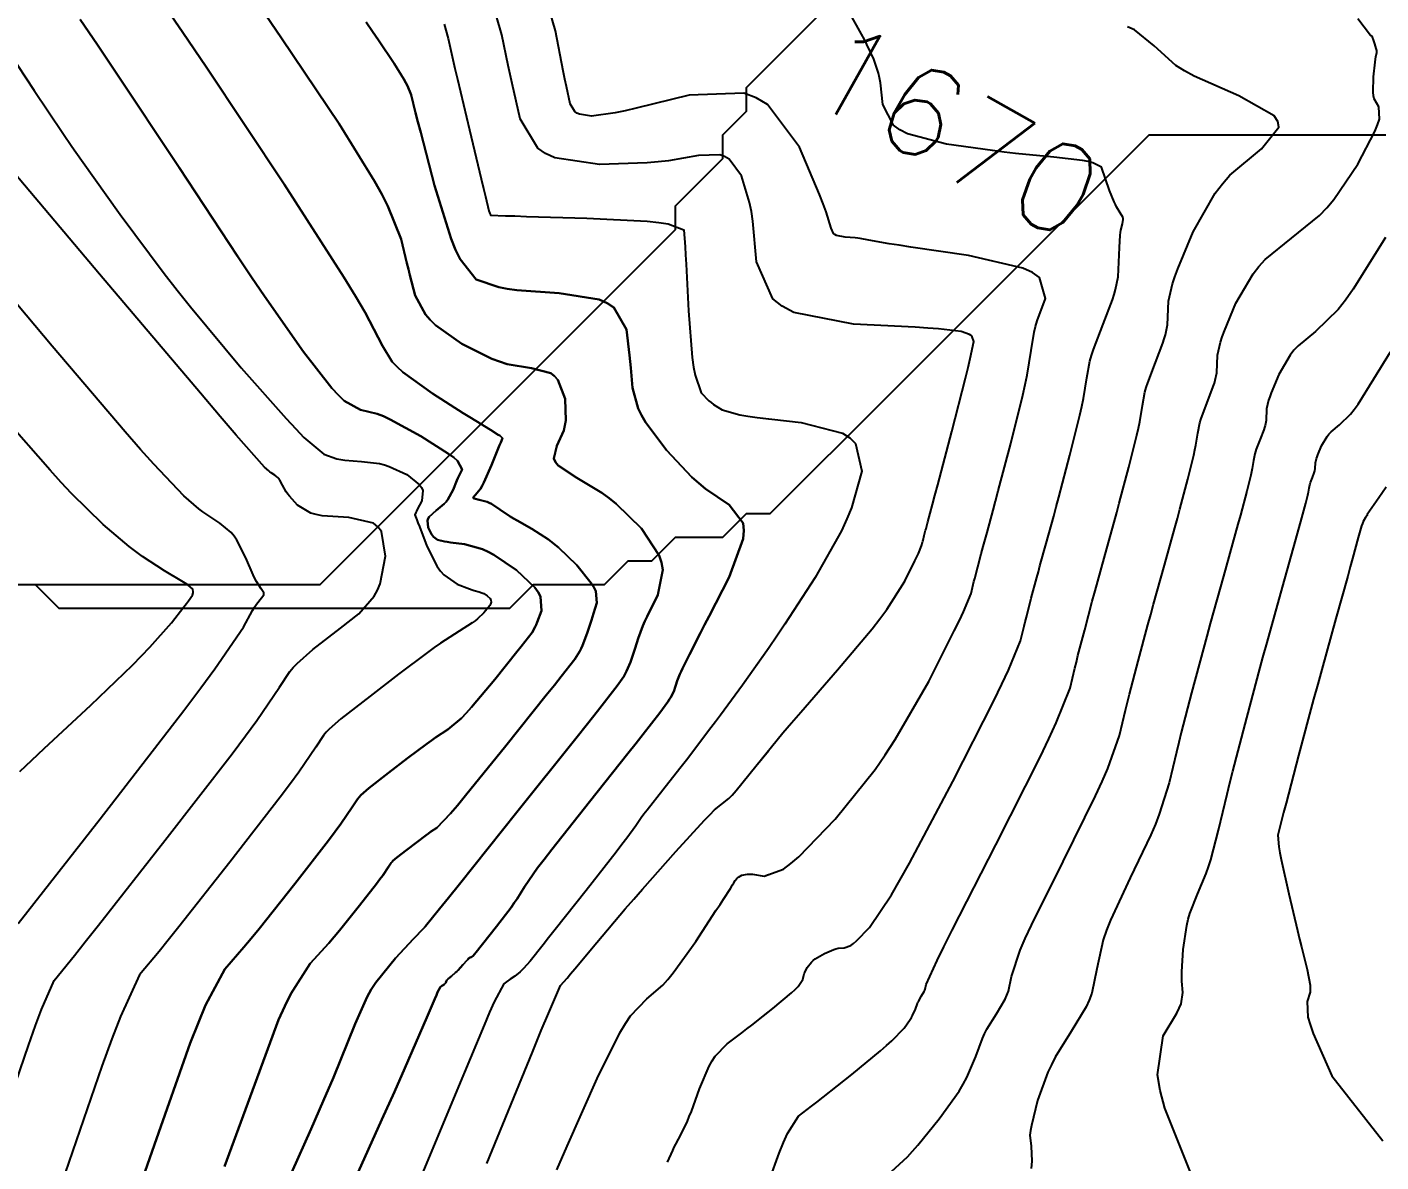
# Model space of a CAD drawing. Header units: metres. Extents: x 837117 to 838479, y 1189012 to 1191015.
# Drawn here: x 837843.6 to 837900.8, y 1190352.7 to 1190400.6 of the extents above; entities that cross this region are included whole.
import ezdxf

# ---------------------------------------------------------------- set-up
doc = ezdxf.new("R2010")
doc.units = ezdxf.units.M
doc.header["$LTSCALE"] = 0.3
for name, color, linetype in [('COTAS 10', 1, 'Continuous'), ('COTAS INT', 252, 'Continuous'), ('DRENAJE', 5, 'Continuous')]:
    doc.layers.add(name, color=color, linetype=linetype)
doc.styles.get("Standard").update_dxf_attribs({"font": 'simplex.shx'})

msp = doc.modelspace()

# ---------------------------------------------------------------- linework, layer by layer
at = {"layer": 'COTAS 10'}
for points in [[(837853.141, 1190348.486), (837855.632, 1190354.063), (837856.141, 1190355.229), (837856.573, 1190356.231), (837857.481, 1190358.486), (837857.986, 1190359.635), (837858.163, 1190359.939), (837858.357, 1190360.239), (837859.191, 1190361.271), (837859.95, 1190362.075), (837860.096, 1190362.23), (837860.214, 1190362.356), (837860.409, 1190362.564), (837860.42, 1190362.577), (837860.422, 1190362.58), (837860.423, 1190362.583), (837860.427, 1190362.588), (837860.429, 1190362.59), (837860.43, 1190362.592), (837860.432, 1190362.594), (837860.438, 1190362.599), (837860.444, 1190362.603), (837860.45, 1190362.608), (837860.452, 1190362.609), (837860.453, 1190362.61), (837860.457, 1190362.612), (837861.049, 1190363.352), (837861.422, 1190363.817), (837861.884, 1190364.396), (837864.307, 1190367.427), (837866.79, 1190370.538), (837867.29, 1190371.167), (837867.709, 1190371.695), (837868.546, 1190372.761), (837868.818, 1190373.164), (837868.881, 1190373.273), (837868.938, 1190373.381), (837869.1, 1190373.762), (837869.228, 1190374.144), (837869.298, 1190374.362), (837869.425, 1190374.767), (837869.63, 1190375.3), (837869.714, 1190375.49), (837869.81, 1190375.699), (837870.256, 1190376.608), (837870.468, 1190377.665), (837870.416, 1190377.967), (837870.317, 1190378.272), (837869.561, 1190379.41), (837868.493, 1190380.445), (837868.197, 1190380.687), (837867.901, 1190380.908), (837866.833, 1190381.545), (837866.055, 1190382.063), (837865.941, 1190382.21), (837865.872, 1190382.358), (837865.991, 1190382.906), (837866.293, 1190383.548), (837866.339, 1190383.756), (837866.368, 1190383.976), (837866.34, 1190384.881), (837866.042, 1190385.682), (837865.902, 1190385.837), (837865.736, 1190385.963), (837864.932, 1190386.179), (837863.893, 1190386.354), (837863.58, 1190386.455), (837863.255, 1190386.578), (837861.991, 1190387.213), (837860.875, 1190388.002), (837860.644, 1190388.221), (837860.447, 1190388.442), (837860.016, 1190389.245), (837859.798, 1190390.102), (837859.734, 1190390.357), (837859.669, 1190390.62), (837859.425, 1190391.633), (837858.87, 1190393.026), (837858.61, 1190393.527), (837858.303, 1190394.08), (837856.812, 1190396.495), (837854.374, 1190400.118), (837853.472, 1190401.431)], [(837853.472, 1190401.431), (837854.374, 1190400.118), (837856.812, 1190396.495), (837858.303, 1190394.08), (837858.61, 1190393.527), (837858.87, 1190393.026), (837859.425, 1190391.633), (837859.669, 1190390.62), (837859.734, 1190390.357), (837859.798, 1190390.102), (837860.016, 1190389.245), (837860.447, 1190388.442), (837860.644, 1190388.221), (837860.875, 1190388.002), (837861.991, 1190387.213), (837863.255, 1190386.578), (837863.58, 1190386.455), (837863.893, 1190386.354), (837864.932, 1190386.179), (837865.736, 1190385.963), (837865.902, 1190385.837), (837866.042, 1190385.682), (837866.34, 1190384.881), (837866.368, 1190383.976), (837866.339, 1190383.756), (837866.293, 1190383.548), (837865.991, 1190382.906), (837865.872, 1190382.358), (837865.941, 1190382.21), (837866.055, 1190382.063), (837866.833, 1190381.545), (837867.901, 1190380.908), (837868.197, 1190380.687), (837868.493, 1190380.445), (837869.561, 1190379.41), (837870.317, 1190378.272), (837870.416, 1190377.967), (837870.468, 1190377.665), (837870.256, 1190376.608), (837869.81, 1190375.699), (837869.714, 1190375.49), (837869.63, 1190375.3), (837869.425, 1190374.767), (837869.298, 1190374.362), (837869.228, 1190374.144), (837869.1, 1190373.762), (837868.938, 1190373.381), (837868.881, 1190373.273), (837868.818, 1190373.164), (837868.546, 1190372.761), (837867.709, 1190371.695), (837867.29, 1190371.167), (837866.79, 1190370.538), (837864.307, 1190367.427), (837861.884, 1190364.396), (837861.422, 1190363.817), (837861.049, 1190363.352), (837860.457, 1190362.612), (837860.453, 1190362.61), (837860.452, 1190362.609), (837860.45, 1190362.608), (837860.444, 1190362.603), (837860.438, 1190362.599), (837860.432, 1190362.594), (837860.43, 1190362.592), (837860.429, 1190362.59), (837860.427, 1190362.588), (837860.423, 1190362.583), (837860.422, 1190362.58), (837860.42, 1190362.577), (837860.409, 1190362.564), (837860.214, 1190362.356), (837860.096, 1190362.23), (837859.95, 1190362.075), (837859.191, 1190361.271), (837858.357, 1190360.239), (837858.163, 1190359.939), (837857.986, 1190359.635), (837857.481, 1190358.486), (837856.573, 1190356.231), (837856.141, 1190355.229), (837855.632, 1190354.063), (837853.141, 1190348.486)], [(837870.662, 1190352.644), (837870.885, 1190353.148), (837870.947, 1190353.279), (837871.011, 1190353.407), (837871.242, 1190353.836), (837871.504, 1190354.376), (837871.586, 1190354.573), (837871.672, 1190354.792), (837872.018, 1190355.752), (837872.424, 1190356.71), (837872.548, 1190356.926), (837872.676, 1190357.122), (837873.182, 1190357.651), (837873.806, 1190358.118), (837874.01, 1190358.274), (837874.226, 1190358.442), (837875.116, 1190359.146), (837875.903, 1190359.807), (837876.054, 1190359.948), (837876.177, 1190360.07), (837876.38, 1190360.361), (837876.416, 1190360.544), (837876.434, 1190360.599), (837876.455, 1190360.655), (837876.558, 1190360.874), (837876.746, 1190361.103), (837876.819, 1190361.167), (837876.903, 1190361.23), (837877.284, 1190361.459), (837877.681, 1190361.635), (837877.775, 1190361.665), (837877.862, 1190361.687), (837878.115, 1190361.698), (837878.406, 1190361.805), (837878.516, 1190361.887), (837878.639, 1190361.991), (837879.19, 1190362.559), (837880.115, 1190363.939), (837880.473, 1190364.556), (837880.877, 1190365.276), (837882.703, 1190368.721), (837884.431, 1190372.134), (837884.771, 1190372.833), (837885.052, 1190373.424), (837885.567, 1190374.67), (837885.712, 1190375.279), (837885.759, 1190375.468), (837885.809, 1190375.667), (837886.014, 1190376.461), (837886.248, 1190377.335), (837886.316, 1190377.584), (837886.385, 1190377.837), (837886.646, 1190378.775), (837886.963, 1190379.93), (837887.067, 1190380.319), (837887.179, 1190380.737), (837887.642, 1190382.499), (837888.062, 1190384.191), (837888.147, 1190384.565), (837888.217, 1190384.898), (837888.358, 1190385.764), (837888.494, 1190386.478), (837888.562, 1190386.716), (837888.643, 1190386.971), (837889.044, 1190388.039), (837889.439, 1190389.064), (837889.515, 1190389.293), (837889.578, 1190389.497), (837889.685, 1190390.033), (837889.735, 1190391.279), (837889.77, 1190391.795), (837889.783, 1190391.908), (837889.799, 1190392.01), (837889.867, 1190392.273), (837889.901, 1190392.453), (837889.895, 1190392.503), (837889.881, 1190392.553), (837889.775, 1190392.736), (837889.614, 1190392.992), (837889.566, 1190393.089), (837889.516, 1190393.198), (837889.325, 1190393.684), (837888.974, 1190394.664), (837888.62, 1190394.856), (837888.423, 1190394.903), (837888.184, 1190394.948), (837886.963, 1190395.09), (837885.358, 1190395.25), (837884.876, 1190395.306), (837884.378, 1190395.368), (837882.445, 1190395.634), (837880.792, 1190396.075), (837880.47, 1190396.246), (837880.207, 1190396.439), (837879.749, 1190397.313), (837879.648, 1190398.223), (837879.609, 1190398.439), (837879.567, 1190398.639), (837879.378, 1190399.23), (837879.082, 1190399.84), (837878.972, 1190400.051), (837878.85, 1190400.281), (837878.309, 1190401.267)], [(837843.26, 1190362.734), (837846.721, 1190367.154), (837850.257, 1190371.728), (837850.97, 1190372.674), (837851.567, 1190373.481), (837852.765, 1190375.238), (837853.154, 1190375.946), (837853.241, 1190376.091), (837853.32, 1190376.215), (837853.534, 1190376.479), (837853.628, 1190376.611), (837853.631, 1190376.651), (837853.625, 1190376.693), (837853.523, 1190376.857), (837853.323, 1190377.165), (837853.255, 1190377.298), (837853.181, 1190377.45), (837852.872, 1190378.171), (837852.493, 1190378.916), (837852.376, 1190379.084), (837852.254, 1190379.234), (837851.769, 1190379.64), (837851.22, 1190379.996), (837851.057, 1190380.115), (837850.89, 1190380.244), (837850.249, 1190380.786), (837848.989, 1190382.121), (837848.432, 1190382.751), (837847.784, 1190383.493), (837844.696, 1190387.11), (837841.683, 1190390.684)], [(837843.26, 1190362.734), (837846.721, 1190367.154), (837850.257, 1190371.728), (837850.97, 1190372.674), (837851.567, 1190373.481), (837852.765, 1190375.238), (837853.154, 1190375.946), (837853.241, 1190376.091), (837853.32, 1190376.215), (837853.534, 1190376.479), (837853.628, 1190376.611), (837853.631, 1190376.651), (837853.625, 1190376.693), (837853.523, 1190376.857), (837853.323, 1190377.165), (837853.255, 1190377.298), (837853.181, 1190377.45), (837852.872, 1190378.171), (837852.493, 1190378.916), (837852.376, 1190379.084), (837852.254, 1190379.234), (837851.769, 1190379.64), (837851.22, 1190379.996), (837851.057, 1190380.115), (837850.89, 1190380.244), (837850.249, 1190380.786), (837848.989, 1190382.121), (837848.432, 1190382.751), (837847.784, 1190383.493), (837844.696, 1190387.11), (837841.683, 1190390.684)], [(837900.995, 1190381.149), (837900.68, 1190380.708), (837900.195, 1190379.996), (837900.197, 1190379.965), (837900.191, 1190379.953), (837900.181, 1190379.939), (837900.12, 1190379.877), (837900.023, 1190379.703), (837899.992, 1190379.619), (837899.958, 1190379.519), (837899.816, 1190379.025), (837899.576, 1190378.139), (837899.48, 1190377.791), (837899.371, 1190377.398), (837898.871, 1190375.61), (837898.274, 1190373.457), (837898.104, 1190372.835), (837897.933, 1190372.202), (837897.298, 1190369.82), (837896.77, 1190367.81), (837896.665, 1190367.411), (837896.579, 1190367.08), (837896.418, 1190366.452), (837896.465, 1190365.962), (837896.509, 1190365.719), (837896.566, 1190365.428), (837896.887, 1190363.985), (837897.255, 1190362.432), (837897.343, 1190362.071), (837897.424, 1190361.74), (837897.666, 1190360.793), (837897.788, 1190360.129), (837897.793, 1190359.975), (837897.786, 1190359.836), (837897.659, 1190359.442), (837897.692, 1190358.772), (837897.786, 1190358.458), (837897.917, 1190358.088), (837898.697, 1190356.29), (837900.855, 1190353.555)], [(837870.662, 1190352.644), (837870.885, 1190353.148), (837870.947, 1190353.279), (837871.011, 1190353.407), (837871.242, 1190353.836), (837871.504, 1190354.376), (837871.586, 1190354.573), (837871.672, 1190354.792), (837872.018, 1190355.752), (837872.424, 1190356.71), (837872.548, 1190356.926), (837872.676, 1190357.122), (837873.182, 1190357.651), (837873.806, 1190358.118), (837874.01, 1190358.274), (837874.226, 1190358.442), (837874.923, 1190358.994)]]:
    msp.add_lwpolyline(points, dxfattribs=at)
at = {"layer": 'COTAS INT'}
for points in [[(837865.995, 1190352.329), (837866.425, 1190353.322), (837867.696, 1190356.189), (837868.655, 1190358.107), (837868.889, 1190358.501), (837869.108, 1190358.836), (837869.787, 1190359.551), (837870.462, 1190360.122), (837870.68, 1190360.366), (837870.911, 1190360.647), (837871.858, 1190361.975), (837872.711, 1190363.272), (837872.883, 1190363.535), (837873.028, 1190363.756), (837873.317, 1190364.206), (837873.415, 1190364.366), (837873.438, 1190364.404), (837873.459, 1190364.44), (837873.523, 1190364.547), (837873.597, 1190364.636), (837873.625, 1190364.661), (837873.657, 1190364.685), (837873.8, 1190364.771), (837874.047, 1190364.817), (837874.143, 1190364.816), (837874.252, 1190364.808), (837874.75, 1190364.731), (837875.561, 1190365.028), (837875.867, 1190365.256), (837876.21, 1190365.547), (837877.744, 1190367.128), (837879.424, 1190369.235), (837879.858, 1190369.858), (837880.279, 1190370.498), (837881.689, 1190372.953), (837882.768, 1190375.086), (837882.981, 1190375.522), (837883.156, 1190375.892), (837883.478, 1190376.67), (837883.569, 1190377.05), (837883.598, 1190377.169), (837883.629, 1190377.293), (837883.758, 1190377.789), (837883.904, 1190378.335), (837883.946, 1190378.491), (837883.989, 1190378.648), (837884.152, 1190379.235), (837884.408, 1190380.177), (837884.509, 1190380.559), (837884.624, 1190380.994), (837885.15, 1190383.003), (837885.655, 1190385.035), (837885.757, 1190385.485), (837885.842, 1190385.886), (837886.011, 1190386.926), (837886.141, 1190387.701), (837886.201, 1190387.935), (837886.271, 1190388.177), (837886.614, 1190389.122), (837886.367, 1190390.008), (837886.067, 1190390.214), (837885.665, 1190390.402), (837883.373, 1190390.937), (837880.934, 1190391.293), (837880.439, 1190391.368), (837880.021, 1190391.433), (837879.165, 1190391.583), (837878.8, 1190391.653), (837878.693, 1190391.668), (837878.582, 1190391.682), (837878.16, 1190391.714), (837877.802, 1190391.784), (837877.733, 1190391.82), (837877.676, 1190391.864), (837877.579, 1190392.086), (837877.366, 1190392.775), (837877.236, 1190393.113), (837877.075, 1190393.516), (837876.239, 1190395.507), (837874.892, 1190397.31), (837874.41, 1190397.595), (837873.881, 1190397.788), (837871.573, 1190397.709), (837869.349, 1190397.156), (837868.872, 1190397.05), (837868.456, 1190396.964), (837867.455, 1190396.823), (837866.947, 1190396.898), (837866.842, 1190396.948), (837866.751, 1190397.011), (837866.552, 1190397.345), (837866.396, 1190398.071), (837866.333, 1190398.38), (837866.262, 1190398.737), (837865.933, 1190400.417), (837865.206, 1190402.952)], [(837874.923, 1190397.268), (837874.892, 1190397.31), (837874.41, 1190397.595), (837873.881, 1190397.788), (837871.573, 1190397.709), (837869.349, 1190397.156), (837868.872, 1190397.05), (837868.456, 1190396.964), (837867.455, 1190396.823), (837866.947, 1190396.898), (837866.842, 1190396.948), (837866.751, 1190397.011), (837866.552, 1190397.345), (837866.396, 1190398.071), (837866.333, 1190398.38), (837866.262, 1190398.737), (837865.933, 1190400.417), (837865.206, 1190402.952)], [(837849.194, 1190401.846), (837850.209, 1190400.36), (837851.194, 1190398.908), (837854.493, 1190393.946), (837857.012, 1190390.016), (837857.505, 1190389.214), (837857.909, 1190388.536), (837858.631, 1190387.123), (837859.043, 1190386.447), (837859.252, 1190386.235), (837859.501, 1190386.012), (837860.746, 1190385.113), (837862.043, 1190384.286), (837862.325, 1190384.108), (837862.575, 1190383.951), (837863.2, 1190383.569), (837863.526, 1190383.371), (837863.587, 1190383.331), (837863.636, 1190383.298), (837863.705, 1190383.23), (837863.626, 1190383.038), (837863.58, 1190382.926), (837863.524, 1190382.789), (837863.239, 1190382.08), (837862.92, 1190381.353), (837862.843, 1190381.204), (837862.771, 1190381.079), (837862.554, 1190380.813), (837862.468, 1190380.713), (837862.479, 1190380.691), (837862.504, 1190380.672), (837862.722, 1190380.622), (837863.048, 1190380.539), (837863.141, 1190380.499), (837863.237, 1190380.452), (837863.596, 1190380.218), (837864.027, 1190379.92), (837864.168, 1190379.832), (837864.318, 1190379.742), (837864.942, 1190379.396), (837865.648, 1190378.942), (837865.852, 1190378.782), (837866.059, 1190378.609), (837866.833, 1190377.863), (837867.448, 1190377.106), (837867.555, 1190376.927), (837867.634, 1190376.76), (837867.687, 1190376.264), (837867.546, 1190375.818), (837867.502, 1190375.683), (837867.456, 1190375.543), (837867.273, 1190374.993), (837867.072, 1190374.47), (837867.016, 1190374.346), (837866.959, 1190374.231), (837866.751, 1190373.891), (837866.177, 1190373.159), (837865.89, 1190372.797), (837865.547, 1190372.366), (837863.844, 1190370.232), (837862.139, 1190368.127), (837861.796, 1190367.715), (837861.507, 1190367.376), (837860.929, 1190366.767), (837860.665, 1190366.596), (837860.576, 1190366.533), (837860.479, 1190366.463), (837860.069, 1190366.154), (837859.665, 1190365.843), (837859.247, 1190365.521), (837859.08, 1190365.372), (837859.04, 1190365.329), (837859.004, 1190365.285), (837858.895, 1190365.118), (837858.652, 1190364.762), (837858.531, 1190364.599), (837858.387, 1190364.408), (837857.671, 1190363.482), (837856.824, 1190362.431), (837856.596, 1190362.161), (837856.372, 1190361.9), (837855.587, 1190361.033), (837854.763, 1190359.76), (837854.514, 1190359.244), (837854.256, 1190358.656), (837853.247, 1190355.941), (837851.977, 1190352.474)], [(837851.977, 1190352.474), (837853.247, 1190355.941), (837854.256, 1190358.656), (837854.514, 1190359.244), (837854.763, 1190359.76), (837855.587, 1190361.033), (837856.372, 1190361.9), (837856.596, 1190362.161), (837856.824, 1190362.431), (837857.671, 1190363.482), (837858.387, 1190364.408), (837858.531, 1190364.599), (837858.652, 1190364.762), (837858.895, 1190365.118), (837859.004, 1190365.285), (837859.04, 1190365.329), (837859.08, 1190365.372), (837859.247, 1190365.521), (837859.665, 1190365.843), (837860.069, 1190366.154), (837860.479, 1190366.463), (837860.576, 1190366.533), (837860.665, 1190366.596), (837860.929, 1190366.767), (837861.507, 1190367.376), (837861.796, 1190367.715), (837862.139, 1190368.127), (837863.844, 1190370.232), (837865.547, 1190372.366), (837865.89, 1190372.797), (837866.177, 1190373.159), (837866.751, 1190373.891), (837866.959, 1190374.231), (837867.016, 1190374.346), (837867.072, 1190374.47), (837867.273, 1190374.993), (837867.456, 1190375.543), (837867.502, 1190375.683), (837867.546, 1190375.818), (837867.687, 1190376.264), (837867.634, 1190376.76), (837867.555, 1190376.927), (837867.448, 1190377.106), (837866.833, 1190377.863), (837866.059, 1190378.609), (837865.852, 1190378.782), (837865.648, 1190378.942), (837864.942, 1190379.396), (837864.318, 1190379.742), (837864.168, 1190379.832), (837864.027, 1190379.92), (837863.596, 1190380.218), (837863.237, 1190380.452), (837863.141, 1190380.499), (837863.048, 1190380.539), (837862.722, 1190380.622), (837862.504, 1190380.672), (837862.479, 1190380.691), (837862.468, 1190380.713), (837862.554, 1190380.813), (837862.771, 1190381.079), (837862.843, 1190381.204), (837862.92, 1190381.353), (837863.239, 1190382.08), (837863.524, 1190382.789), (837863.58, 1190382.926), (837863.626, 1190383.038), (837863.705, 1190383.23), (837863.636, 1190383.298), (837863.587, 1190383.331), (837863.526, 1190383.371), (837863.2, 1190383.569), (837862.575, 1190383.951), (837862.325, 1190384.108), (837862.043, 1190384.286), (837860.746, 1190385.113), (837859.501, 1190386.012), (837859.252, 1190386.235), (837859.043, 1190386.447), (837858.631, 1190387.123), (837857.909, 1190388.536), (837857.505, 1190389.214), (837857.012, 1190390.016), (837854.493, 1190393.946), (837851.194, 1190398.908), (837850.209, 1190400.36), (837849.194, 1190401.846)], [(837863.037, 1190352.593), (837864.963, 1190357.302), (837865.335, 1190358.205), (837865.639, 1190358.933), (837866.155, 1190360.115), (837866.427, 1190360.421), (837866.577, 1190360.597), (837866.758, 1190360.812), (837867.682, 1190361.922), (837868.884, 1190363.345), (837869.24, 1190363.759), (837869.607, 1190364.181), (837871.02, 1190365.776), (837872.224, 1190367.091), (837872.459, 1190367.337), (837872.653, 1190367.531), (837873.256, 1190368.005), (837873.392, 1190368.155), (837873.557, 1190368.345), (837874.39, 1190369.367), (837875.539, 1190370.775), (837875.903, 1190371.208), (837876.288, 1190371.659), (837877.845, 1190373.443), (837879.306, 1190375.176), (837879.63, 1190375.595), (837879.919, 1190375.988), (837880.675, 1190377.186), (837881.106, 1190378.037), (837881.191, 1190378.212), (837881.261, 1190378.359), (837881.389, 1190378.67), (837881.425, 1190378.822), (837881.437, 1190378.869), (837881.449, 1190378.919), (837881.501, 1190379.117), (837881.559, 1190379.335), (837881.576, 1190379.397), (837881.593, 1190379.46), (837881.658, 1190379.694), (837881.853, 1190380.425), (837881.951, 1190380.8), (837882.07, 1190381.251), (837882.659, 1190383.507), (837883.238, 1190385.76), (837883.351, 1190386.209), (837883.442, 1190386.583), (837883.597, 1190387.303), (837883.527, 1190387.505), (837883.475, 1190387.553), (837883.41, 1190387.597), (837883.061, 1190387.726), (837882.097, 1190387.839), (837881.645, 1190387.872), (837881.113, 1190387.907), (837878.521, 1190388.044), (837875.997, 1190388.533), (837875.508, 1190388.791), (837875.109, 1190389.102), (837874.424, 1190390.664), (837874.27, 1190392.383), (837874.205, 1190392.792), (837874.132, 1190393.172), (837873.788, 1190394.301), (837873.263, 1190395.005), (837873.075, 1190395.116), (837872.868, 1190395.192), (837871.967, 1190395.161), (837870.706, 1190394.939), (837870.272, 1190394.894), (837869.801, 1190394.856), (837867.793, 1190394.777), (837865.913, 1190395.054), (837865.522, 1190395.239), (837865.188, 1190395.473), (837864.45, 1190396.711), (837864.105, 1190398.196), (837864.019, 1190398.586), (837863.937, 1190398.966), (837863.673, 1190400.258), (837863.223, 1190401.827)], [(837875.109, 1190389.102), (837874.424, 1190390.664), (837874.27, 1190392.383), (837874.205, 1190392.792), (837874.132, 1190393.172), (837873.788, 1190394.301), (837873.263, 1190395.005), (837873.075, 1190395.116), (837872.868, 1190395.192), (837871.967, 1190395.161), (837870.706, 1190394.939), (837870.272, 1190394.894), (837869.801, 1190394.856), (837867.793, 1190394.777), (837865.913, 1190395.054), (837865.522, 1190395.239), (837865.188, 1190395.473), (837864.45, 1190396.711), (837864.105, 1190398.196), (837864.019, 1190398.586), (837863.937, 1190398.966), (837863.673, 1190400.258), (837863.223, 1190401.827)], [(837845.877, 1190400.904), (837846.609, 1190399.827), (837847.346, 1190398.733), (837850.051, 1190394.647), (837852.522, 1190390.903), (837853.111, 1190390.024), (837853.66, 1190389.215), (837855.299, 1190386.862), (837856.502, 1190385.329), (837856.776, 1190385.037), (837857.024, 1190384.801), (837857.707, 1190384.426), (837858.412, 1190384.254), (837858.674, 1190384.147), (837858.965, 1190384.013), (837860.26, 1190383.313), (837861.43, 1190382.567), (837861.643, 1190382.404), (837861.807, 1190382.261), (837861.998, 1190381.899), (837861.864, 1190381.622), (837861.823, 1190381.531), (837861.781, 1190381.435), (837861.615, 1190381.037), (837861.399, 1190380.638), (837861.324, 1190380.541), (837861.243, 1190380.45), (837860.898, 1190380.168), (837860.612, 1190379.908), (837860.568, 1190379.831), (837860.539, 1190379.751), (837860.563, 1190379.444), (837860.7, 1190379.17), (837860.743, 1190379.111), (837860.788, 1190379.059), (837860.966, 1190378.935), (837861.257, 1190378.86), (837861.372, 1190378.839), (837861.503, 1190378.818), (837862.101, 1190378.743), (837862.86, 1190378.53), (837863.093, 1190378.423), (837863.335, 1190378.294), (837864.29, 1190377.653), (837865.072, 1190376.915), (837865.205, 1190376.726), (837865.301, 1190376.543), (837865.347, 1190375.936), (837865.171, 1190375.452), (837865.127, 1190375.347), (837865.086, 1190375.254), (837864.957, 1190375.021), (837864.645, 1190374.624), (837864.489, 1190374.428), (837864.303, 1190374.194), (837863.38, 1190373.036), (837862.394, 1190371.859), (837862.169, 1190371.613), (837861.965, 1190371.401), (837861.401, 1190370.922), (837860.878, 1190370.581), (837860.7, 1190370.456), (837860.508, 1190370.318), (837859.694, 1190369.706), (837858.892, 1190369.087), (837858.063, 1190368.449), (837857.73, 1190368.152), (837857.651, 1190368.066), (837857.578, 1190367.979), (837857.362, 1190367.648), (837856.881, 1190366.942), (837856.641, 1190366.618), (837856.354, 1190366.238), (837854.934, 1190364.4), (837853.433, 1190362.507), (837853.096, 1190362.092), (837852.793, 1190361.725), (837851.983, 1190360.794), (837851.17, 1190359.281), (837850.866, 1190358.548), (837850.526, 1190357.677), (837849.014, 1190353.397), (837847.38, 1190348.717)], [(837847.38, 1190348.717), (837849.014, 1190353.397), (837850.526, 1190357.677), (837850.866, 1190358.548), (837851.17, 1190359.281), (837851.983, 1190360.794), (837852.793, 1190361.725), (837853.096, 1190362.092), (837853.433, 1190362.507), (837854.934, 1190364.4), (837856.354, 1190366.238), (837856.641, 1190366.618), (837856.881, 1190366.942), (837857.362, 1190367.648), (837857.578, 1190367.979), (837857.651, 1190368.066), (837857.73, 1190368.152), (837858.063, 1190368.449), (837858.892, 1190369.087), (837859.694, 1190369.706), (837860.508, 1190370.318), (837860.7, 1190370.456), (837860.878, 1190370.581), (837861.401, 1190370.922), (837861.965, 1190371.401), (837862.169, 1190371.613), (837862.394, 1190371.859), (837863.38, 1190373.036), (837864.303, 1190374.194), (837864.489, 1190374.428), (837864.645, 1190374.624), (837864.957, 1190375.021), (837865.086, 1190375.254), (837865.127, 1190375.347), (837865.171, 1190375.452), (837865.347, 1190375.936), (837865.301, 1190376.543), (837865.205, 1190376.726), (837865.072, 1190376.915), (837864.29, 1190377.653), (837863.335, 1190378.294), (837863.093, 1190378.423), (837862.86, 1190378.53), (837862.101, 1190378.743), (837861.503, 1190378.818), (837861.372, 1190378.839), (837861.257, 1190378.86), (837860.966, 1190378.935), (837860.788, 1190379.059), (837860.743, 1190379.111), (837860.7, 1190379.17), (837860.563, 1190379.444), (837860.539, 1190379.751), (837860.568, 1190379.831), (837860.612, 1190379.908), (837860.898, 1190380.168), (837861.243, 1190380.45), (837861.324, 1190380.541), (837861.399, 1190380.638), (837861.615, 1190381.037), (837861.781, 1190381.435), (837861.823, 1190381.531), (837861.864, 1190381.622), (837861.998, 1190381.899), (837861.807, 1190382.261), (837861.643, 1190382.404), (837861.43, 1190382.567), (837860.26, 1190383.313), (837858.965, 1190384.013), (837858.674, 1190384.147), (837858.412, 1190384.254), (837857.707, 1190384.426), (837857.024, 1190384.801), (837856.776, 1190385.037), (837856.502, 1190385.329), (837855.299, 1190386.862), (837853.66, 1190389.215), (837853.111, 1190390.024), (837852.522, 1190390.903), (837850.051, 1190394.647), (837847.346, 1190398.733), (837846.609, 1190399.827), (837845.877, 1190400.904)], [(837856.05, 1190348.748), (837858.616, 1190354.45), (837859.14, 1190355.623), (837859.584, 1190356.62), (837860.511, 1190358.753), (837860.843, 1190359.551), (837860.91, 1190359.706), (837860.966, 1190359.833), (837861.082, 1190360.053), (837861.134, 1190360.091), (837861.15, 1190360.102), (837861.167, 1190360.114), (837861.236, 1190360.16), (837861.295, 1190360.208), (837861.306, 1190360.221), (837861.314, 1190360.234), (837861.326, 1190360.28), (837861.358, 1190360.343), (837861.379, 1190360.366), (837861.405, 1190360.391), (837861.544, 1190360.505), (837861.724, 1190360.657), (837861.777, 1190360.707), (837861.83, 1190360.76), (837862.032, 1190360.98), (837862.206, 1190361.176), (837862.242, 1190361.213), (837862.273, 1190361.244), (837862.341, 1190361.294), (837862.381, 1190361.308), (837862.393, 1190361.316), (837862.406, 1190361.325), (837862.46, 1190361.37), (837862.647, 1190361.592), (837862.744, 1190361.713), (837862.861, 1190361.859), (837863.446, 1190362.599), (837864.062, 1190363.408), (837864.198, 1190363.598), (837864.319, 1190363.772), (837864.633, 1190364.277), (837865.185, 1190365.076), (837865.456, 1190365.435), (837865.778, 1190365.855), (837867.368, 1190367.871), (837868.995, 1190369.913), (837869.34, 1190370.348), (837869.639, 1190370.728), (837870.341, 1190371.631), (837870.676, 1190372.096), (837870.745, 1190372.199), (837870.804, 1190372.291), (837870.928, 1190372.531), (837871.001, 1190372.75), (837871.017, 1190372.799), (837871.073, 1190372.979), (837871.187, 1190373.26), (837871.238, 1190373.372), (837871.298, 1190373.5), (837871.587, 1190374.083), (837872.055, 1190374.999), (837872.228, 1190375.336), (837872.419, 1190375.709), (837873.266, 1190377.354), (837873.854, 1190378.968), (837873.883, 1190379.32), (837873.854, 1190379.632), (837873.263, 1190380.415), (837872.269, 1190381.081), (837871.985, 1190381.318), (837871.697, 1190381.579), (837870.629, 1190382.713), (837869.742, 1190383.898), (837869.569, 1190384.191), (837869.429, 1190384.469), (837869.183, 1190385.347), (837869.12, 1190386.197), (837869.095, 1190386.459), (837869.066, 1190386.731), (837868.932, 1190387.807), (837868.402, 1190388.742), (837868.123, 1190388.926), (837867.786, 1190389.076), (837866.094, 1190389.348), (837864.301, 1190389.472), (837863.9, 1190389.53), (837863.542, 1190389.598), (837862.593, 1190389.928), (837861.911, 1190390.777), (837861.72, 1190391.172), (837861.529, 1190391.636), (837860.83, 1190393.891), (837860.25, 1190396.125), (837860.134, 1190396.576), (837860.036, 1190396.955), (837859.843, 1190397.718), (837859.692, 1190398.098), (837859.621, 1190398.235), (837859.537, 1190398.385), (837859.13, 1190399.044), (837858.466, 1190400.032), (837858.22, 1190400.39), (837857.947, 1190400.785)], [(837857.947, 1190400.785), (837858.22, 1190400.39), (837858.466, 1190400.032), (837859.13, 1190399.044), (837859.537, 1190398.385), (837859.621, 1190398.235), (837859.692, 1190398.098), (837859.843, 1190397.718), (837860.036, 1190396.955), (837860.134, 1190396.576), (837860.25, 1190396.125), (837860.83, 1190393.891), (837861.529, 1190391.636), (837861.72, 1190391.172), (837861.911, 1190390.777), (837862.593, 1190389.928), (837863.542, 1190389.598), (837863.9, 1190389.53), (837864.301, 1190389.472), (837866.094, 1190389.348), (837867.786, 1190389.076), (837868.123, 1190388.926), (837868.402, 1190388.742), (837868.932, 1190387.807), (837869.066, 1190386.731), (837869.095, 1190386.459), (837869.12, 1190386.197), (837869.183, 1190385.347), (837869.429, 1190384.469), (837869.569, 1190384.191), (837869.742, 1190383.898), (837870.629, 1190382.713), (837871.697, 1190381.579), (837871.985, 1190381.318), (837872.269, 1190381.081), (837873.263, 1190380.415), (837873.854, 1190379.632), (837873.883, 1190379.32), (837873.854, 1190378.968), (837873.266, 1190377.354), (837872.419, 1190375.709), (837872.228, 1190375.336), (837872.055, 1190374.999), (837871.587, 1190374.083), (837871.298, 1190373.5), (837871.238, 1190373.372), (837871.187, 1190373.26), (837871.073, 1190372.979), (837871.017, 1190372.799), (837871.001, 1190372.75), (837870.928, 1190372.531), (837870.804, 1190372.291), (837870.745, 1190372.199), (837870.676, 1190372.096), (837870.341, 1190371.631), (837869.639, 1190370.728), (837869.34, 1190370.348), (837868.995, 1190369.913), (837867.368, 1190367.871), (837865.778, 1190365.855), (837865.456, 1190365.435), (837865.185, 1190365.076), (837864.633, 1190364.277), (837864.319, 1190363.772), (837864.198, 1190363.598), (837864.062, 1190363.408), (837863.446, 1190362.599), (837862.861, 1190361.859), (837862.744, 1190361.713), (837862.647, 1190361.592), (837862.46, 1190361.37), (837862.406, 1190361.325), (837862.393, 1190361.316), (837862.381, 1190361.308), (837862.341, 1190361.294), (837862.273, 1190361.244), (837862.242, 1190361.213), (837862.206, 1190361.176), (837862.032, 1190360.98), (837861.83, 1190360.76), (837861.777, 1190360.707), (837861.724, 1190360.657), (837861.544, 1190360.505), (837861.405, 1190360.391), (837861.379, 1190360.366), (837861.358, 1190360.343), (837861.326, 1190360.28), (837861.314, 1190360.234), (837861.306, 1190360.221), (837861.295, 1190360.208), (837861.236, 1190360.16), (837861.167, 1190360.114), (837861.15, 1190360.102), (837861.134, 1190360.091), (837861.082, 1190360.053), (837860.966, 1190359.833), (837860.91, 1190359.706), (837860.843, 1190359.551), (837860.511, 1190358.753), (837859.584, 1190356.62), (837859.14, 1190355.623), (837858.616, 1190354.45), (837856.05, 1190348.748)], [(837861.24, 1190400.703), (837861.413, 1190400.099), (837861.606, 1190399.22), (837861.695, 1190398.833), (837861.8, 1190398.384), (837862.308, 1190396.243), (837862.805, 1190394.169), (837862.903, 1190393.761), (837862.983, 1190393.427), (837863.13, 1190392.822), (837863.161, 1190392.715), (837863.168, 1190392.693), (837863.175, 1190392.676), (837863.195, 1190392.642), (837863.828, 1190392.617), (837864.221, 1190392.605), (837864.708, 1190392.59), (837867.256, 1190392.517), (837869.809, 1190392.386), (837870.3, 1190392.335), (837870.697, 1190392.277), (837871.35, 1190392.015), (837871.407, 1190391.307), (837871.428, 1190390.968), (837871.451, 1190390.568), (837871.556, 1190388.605), (837871.711, 1190386.632), (837871.767, 1190386.225), (837871.828, 1190385.879), (837872.093, 1190385.131), (837872.412, 1190384.806), (837872.506, 1190384.726), (837872.603, 1190384.651), (837872.974, 1190384.416), (837873.721, 1190384.208), (837874.055, 1190384.151), (837874.443, 1190384.093), (837876.304, 1190383.884), (837878.046, 1190383.441), (837878.36, 1190383.236), (837878.601, 1190382.995), (837878.864, 1190381.827), (837878.433, 1190380.288), (837878.236, 1190379.812), (837878.006, 1190379.316), (837876.894, 1190377.345), (837875.615, 1190375.365), (837875.279, 1190374.862), (837874.951, 1190374.378), (837873.83, 1190372.796), (837872.895, 1190371.528), (837872.685, 1190371.242), (837872.494, 1190370.985), (837871.98, 1190370.295), (837871.518, 1190369.693), (837871.36, 1190369.491), (837871.19, 1190369.274), (837870.468, 1190368.365), (837869.802, 1190367.521), (837869.668, 1190367.345), (837869.554, 1190367.195), (837869.323, 1190366.86), (837868.947, 1190366.337), (837868.742, 1190366.068), (837868.493, 1190365.744), (837867.229, 1190364.126), (837865.924, 1190362.469), (837865.649, 1190362.122), (837865.412, 1190361.823), (837864.866, 1190361.145), (837864.583, 1190360.826), (837864.511, 1190360.754), (837864.443, 1190360.688), (837864.219, 1190360.51), (837864.023, 1190360.378), (837863.972, 1190360.343), (837863.922, 1190360.308), (837863.753, 1190360.185), (837863.352, 1190359.421), (837863.156, 1190358.981), (837862.923, 1190358.442), (837861.774, 1190355.673), (837860.265, 1190352.06)], [(837861.24, 1190400.703), (837861.413, 1190400.099), (837861.606, 1190399.22), (837861.695, 1190398.833), (837861.8, 1190398.384), (837862.308, 1190396.243), (837862.805, 1190394.169), (837862.903, 1190393.761), (837862.983, 1190393.427), (837863.13, 1190392.822), (837863.161, 1190392.715), (837863.168, 1190392.693), (837863.175, 1190392.676), (837863.195, 1190392.642), (837863.828, 1190392.617), (837864.221, 1190392.605), (837864.708, 1190392.59), (837867.256, 1190392.517), (837869.809, 1190392.386), (837870.3, 1190392.335), (837870.697, 1190392.277), (837871.35, 1190392.015), (837871.407, 1190391.307), (837871.428, 1190390.968), (837871.451, 1190390.568), (837871.556, 1190388.605), (837871.711, 1190386.632), (837871.767, 1190386.225), (837871.828, 1190385.879), (837872.093, 1190385.131), (837872.412, 1190384.806), (837872.506, 1190384.726), (837872.603, 1190384.651), (837872.974, 1190384.416), (837873.721, 1190384.208), (837874.055, 1190384.151), (837874.443, 1190384.093), (837874.923, 1190384.039)], [(837874.568, 1190350.785), (837875.383, 1190353.03), (837875.567, 1190353.48), (837875.734, 1190353.855), (837876.189, 1190354.588), (837876.741, 1190355.009), (837876.969, 1190355.188), (837877.23, 1190355.393), (837878.445, 1190356.359), (837879.651, 1190357.353), (837879.908, 1190357.576), (837880.13, 1190357.776), (837880.651, 1190358.312), (837880.906, 1190358.671), (837880.961, 1190358.761), (837881.009, 1190358.846), (837881.125, 1190359.117), (837881.209, 1190359.35), (837881.236, 1190359.41), (837881.266, 1190359.469), (837881.39, 1190359.669), (837881.502, 1190359.857), (837881.525, 1190359.909), (837881.545, 1190359.961), (837881.584, 1190360.148), (837882.044, 1190361.166), (837882.328, 1190361.742), (837882.681, 1190362.445), (837884.52, 1190366.047), (837886.39, 1190369.759), (837886.762, 1190370.533), (837887.07, 1190371.196), (837887.656, 1190372.67), (837887.855, 1190373.507), (837887.92, 1190373.768), (837887.988, 1190374.041), (837888.271, 1190375.133), (837888.592, 1190376.335), (837888.686, 1190376.678), (837888.781, 1190377.025), (837889.14, 1190378.316), (837889.518, 1190379.682), (837889.625, 1190380.078), (837889.733, 1190380.48), (837890.133, 1190381.995), (837890.469, 1190383.346), (837890.536, 1190383.645), (837890.593, 1190383.911), (837890.705, 1190384.602), (837890.814, 1190385.172), (837890.868, 1190385.362), (837890.933, 1190385.566), (837891.253, 1190386.419), (837891.568, 1190387.237), (837891.629, 1190387.419), (837891.679, 1190387.582), (837891.765, 1190388.01), (837891.805, 1190389.005), (837891.977, 1190389.744), (837892.078, 1190390.041), (837892.203, 1190390.379), (837892.851, 1190391.932), (837893.779, 1190393.575), (837894.081, 1190393.969), (837894.403, 1190394.336), (837895.728, 1190395.442), (837896.467, 1190396.354), (837896.419, 1190396.599), (837896.262, 1190396.84), (837894.78, 1190397.685), (837892.895, 1190398.509), (837892.483, 1190398.737), (837892.118, 1190398.966), (837891.199, 1190399.794), (837890.379, 1190400.46), (837890.076, 1190400.586)], [(837880.124, 1190352.254), (837880.789, 1190352.88), (837881.001, 1190353.109), (837881.225, 1190353.362), (837882.13, 1190354.475), (837882.967, 1190355.651), (837883.146, 1190355.944), (837883.303, 1190356.223), (837883.682, 1190357.111), (837883.956, 1190357.872), (837884.047, 1190358.07), (837884.144, 1190358.263), (837884.548, 1190358.916), (837884.917, 1190359.533), (837884.992, 1190359.703), (837885.055, 1190359.873), (837885.184, 1190360.485), (837885.549, 1190361.603), (837885.761, 1190362.092), (837886.021, 1190362.658), (837887.358, 1190365.354), (837888.728, 1190368.118), (837889.008, 1190368.728), (837889.245, 1190369.271), (837889.745, 1190370.671), (837889.998, 1190371.735), (837890.168, 1190372.415), (837890.528, 1190373.804), (837890.937, 1190375.335), (837891.056, 1190375.771), (837891.177, 1190376.213), (837891.633, 1190377.856), (837892.073, 1190379.435), (837892.183, 1190379.837), (837892.288, 1190380.223), (837892.625, 1190381.491), (837892.876, 1190382.501), (837892.926, 1190382.724), (837892.968, 1190382.923), (837893.052, 1190383.44), (837893.134, 1190383.866), (837893.174, 1190384.008), (837893.222, 1190384.16), (837893.462, 1190384.798), (837893.697, 1190385.409), (837893.743, 1190385.546), (837893.78, 1190385.667), (837893.844, 1190385.987), (837893.874, 1190386.731), (837894.003, 1190387.283), (837894.079, 1190387.505), (837894.172, 1190387.758), (837894.656, 1190388.919), (837895.379, 1190390.166), (837895.624, 1190390.472), (837895.887, 1190390.762), (837897, 1190391.667), (837898.182, 1190392.629), (837898.49, 1190392.955), (837898.79, 1190393.307), (837899.801, 1190394.792), (837900.518, 1190396.168), (837900.633, 1190396.451), (837900.71, 1190396.692), (837900.686, 1190397.209), (837900.492, 1190397.55), (837900.462, 1190397.681), (837900.443, 1190397.827), (837900.461, 1190398.486), (837900.534, 1190399.107), (837900.55, 1190399.228), (837900.563, 1190399.329), (837900.595, 1190399.51), (837900.594, 1190399.592), (837900.587, 1190399.629), (837900.577, 1190399.672), (837900.519, 1190399.879), (837900.45, 1190400.08), (837900.435, 1190400.12), (837900.421, 1190400.152), (837900.381, 1190400.208), (837900.355, 1190400.217), (837900.348, 1190400.219), (837900.343, 1190400.221), (837900.326, 1190400.229), (837899.802, 1190400.928)], [(837842.88, 1190399.503), (837843.941, 1190397.901), (837845.151, 1190396.098), (837845.534, 1190395.542), (837845.938, 1190394.962), (837847.571, 1190392.664), (837849.431, 1190390.176), (837849.978, 1190389.477), (837850.539, 1190388.773), (837852.68, 1190386.193), (837854.571, 1190384.047), (837854.974, 1190383.617), (837855.325, 1190383.258), (837856.159, 1190382.551), (837856.704, 1190382.356), (837856.873, 1190382.318), (837857.051, 1190382.288), (837857.758, 1190382.238), (837858.512, 1190382.151), (837858.719, 1190382.098), (837858.924, 1190382.032), (837859.66, 1190381.688), (837860.2, 1190381.257), (837860.284, 1190381.136), (837860.338, 1190381.015), (837860.293, 1190380.572), (837860.107, 1190380.209), (837860.072, 1190380.139), (837860.044, 1190380.082), (837860.003, 1190379.983), (837860.085, 1190379.772), (837860.134, 1190379.645), (837860.195, 1190379.487), (837860.51, 1190378.666), (837860.945, 1190377.8), (837861.08, 1190377.614), (837861.223, 1190377.451), (837861.793, 1190377.057), (837862.308, 1190376.859), (837862.416, 1190376.821), (837862.508, 1190376.789), (837862.716, 1190376.732), (837862.835, 1190376.699), (837862.871, 1190376.682), (837862.909, 1190376.662), (837863.058, 1190376.562), (837863.18, 1190376.447), (837863.201, 1190376.417), (837863.216, 1190376.389), (837863.223, 1190376.294), (837863.195, 1190376.218), (837863.189, 1190376.202), (837863.182, 1190376.187), (837863.162, 1190376.151), (837863.113, 1190376.089), (837863.089, 1190376.058), (837863.06, 1190376.022), (837862.916, 1190375.841), (837862.649, 1190375.591), (837862.543, 1190375.51), (837862.423, 1190375.425), (837861.872, 1190375.077), (837861.09, 1190374.567), (837860.824, 1190374.38), (837860.536, 1190374.172), (837859.318, 1190373.257), (837858.118, 1190372.332), (837856.878, 1190371.376), (837856.381, 1190370.933), (837856.263, 1190370.804), (837856.153, 1190370.673), (837855.83, 1190370.178), (837855.11, 1190369.122), (837854.751, 1190368.636), (837854.322, 1190368.068), (837852.196, 1190365.318), (837850.042, 1190362.583), (837849.596, 1190362.023), (837849.214, 1190361.55), (837848.379, 1190360.555), (837847.577, 1190358.803), (837847.217, 1190357.852), (837846.797, 1190356.699), (837844.78, 1190350.852)], [(837842.88, 1190399.503), (837843.941, 1190397.901), (837845.151, 1190396.098), (837845.534, 1190395.542), (837845.938, 1190394.962), (837847.571, 1190392.664), (837849.431, 1190390.176), (837849.978, 1190389.477), (837850.539, 1190388.773), (837852.68, 1190386.193), (837854.571, 1190384.047), (837854.974, 1190383.617), (837855.325, 1190383.258), (837856.159, 1190382.551), (837856.704, 1190382.356), (837856.873, 1190382.318), (837857.051, 1190382.288), (837857.758, 1190382.238), (837858.512, 1190382.151), (837858.719, 1190382.098), (837858.924, 1190382.032), (837859.66, 1190381.688), (837860.2, 1190381.257), (837860.284, 1190381.136), (837860.338, 1190381.015), (837860.293, 1190380.572), (837860.107, 1190380.209), (837860.072, 1190380.139), (837860.044, 1190380.082), (837860.003, 1190379.983), (837860.085, 1190379.772), (837860.134, 1190379.645), (837860.195, 1190379.487), (837860.51, 1190378.666), (837860.945, 1190377.8), (837861.08, 1190377.614), (837861.223, 1190377.451), (837861.793, 1190377.057), (837862.308, 1190376.859), (837862.416, 1190376.821), (837862.508, 1190376.789), (837862.716, 1190376.732), (837862.835, 1190376.699), (837862.871, 1190376.682), (837862.909, 1190376.662), (837863.058, 1190376.562), (837863.18, 1190376.447), (837863.201, 1190376.417), (837863.216, 1190376.389), (837863.223, 1190376.294), (837863.195, 1190376.218), (837863.189, 1190376.202), (837863.182, 1190376.187), (837863.162, 1190376.151), (837863.113, 1190376.089), (837863.089, 1190376.058), (837863.06, 1190376.022), (837862.916, 1190375.841), (837862.649, 1190375.591), (837862.543, 1190375.51), (837862.423, 1190375.425), (837861.872, 1190375.077), (837861.09, 1190374.567), (837860.824, 1190374.38), (837860.536, 1190374.172), (837859.318, 1190373.257), (837858.118, 1190372.332), (837856.878, 1190371.376), (837856.381, 1190370.933), (837856.263, 1190370.804), (837856.153, 1190370.673), (837855.83, 1190370.178), (837855.11, 1190369.122), (837854.751, 1190368.636), (837854.322, 1190368.068), (837852.196, 1190365.318), (837850.042, 1190362.583), (837849.596, 1190362.023), (837849.214, 1190361.55), (837848.379, 1190360.555), (837847.577, 1190358.803), (837847.217, 1190357.852), (837846.797, 1190356.699), (837844.78, 1190350.852)], [(837842.238, 1190353.342), (837843.694, 1190357.584), (837843.992, 1190358.415), (837844.244, 1190359.096), (837844.775, 1190360.316), (837845.636, 1190361.375), (837846.096, 1190361.954), (837846.651, 1190362.658), (837849.458, 1190366.236), (837852.289, 1190369.898), (837852.86, 1190370.655), (837853.339, 1190371.301), (837854.297, 1190372.708), (837854.728, 1190373.367), (837854.874, 1190373.542), (837855.031, 1190373.713), (837855.693, 1190374.303), (837856.862, 1190375.204), (837857.64, 1190375.803), (837858.292, 1190376.545), (837858.424, 1190376.799), (837858.536, 1190377.073), (837858.768, 1190378.236), (837858.589, 1190379.277), (837858.442, 1190379.475), (837858.252, 1190379.633), (837857.217, 1190379.877), (837856.086, 1190379.948), (837855.836, 1190379.997), (837855.614, 1190380.059), (837855.044, 1190380.389), (837854.71, 1190380.77), (837854.637, 1190380.864), (837854.574, 1190380.954), (837854.417, 1190381.234), (837854.306, 1190381.451), (837854.272, 1190381.499), (837854.237, 1190381.543), (837854.096, 1190381.661), (837853.936, 1190381.765), (837853.889, 1190381.799), (837853.84, 1190381.837), (837853.654, 1190381.994), (837852.469, 1190383.351), (837851.791, 1190384.145), (837850.962, 1190385.119), (837846.702, 1190390.148), (837842.467, 1190395.162)], [(837842.238, 1190353.342), (837843.694, 1190357.584), (837843.992, 1190358.415), (837844.244, 1190359.096), (837844.775, 1190360.316), (837845.636, 1190361.375), (837846.096, 1190361.954), (837846.651, 1190362.658), (837849.458, 1190366.236), (837852.289, 1190369.898), (837852.86, 1190370.655), (837853.339, 1190371.301), (837854.297, 1190372.708), (837854.728, 1190373.367), (837854.874, 1190373.542), (837855.031, 1190373.713), (837855.693, 1190374.303), (837856.862, 1190375.204), (837857.64, 1190375.803), (837858.292, 1190376.545), (837858.424, 1190376.799), (837858.536, 1190377.073), (837858.768, 1190378.236), (837858.589, 1190379.277), (837858.442, 1190379.475), (837858.252, 1190379.633), (837857.217, 1190379.877), (837856.086, 1190379.948), (837855.836, 1190379.997), (837855.614, 1190380.059), (837855.044, 1190380.389), (837854.71, 1190380.77), (837854.637, 1190380.864), (837854.574, 1190380.954), (837854.417, 1190381.234), (837854.306, 1190381.451), (837854.272, 1190381.499), (837854.237, 1190381.543), (837854.096, 1190381.661), (837853.936, 1190381.765), (837853.889, 1190381.799), (837853.84, 1190381.837), (837853.654, 1190381.994), (837852.469, 1190383.351), (837851.791, 1190384.145), (837850.962, 1190385.119), (837846.702, 1190390.148), (837842.467, 1190395.162)], [(837900.971, 1190391.702), (837899.607, 1190389.517), (837899.276, 1190389.055), (837898.966, 1190388.655), (837898.013, 1190387.725), (837897.277, 1190387.126), (837897.102, 1190386.934), (837896.94, 1190386.731), (837896.461, 1190385.906), (837896.141, 1190385.137), (837896.079, 1190384.97), (837896.029, 1190384.823), (837895.944, 1190384.457), (837895.924, 1190383.965), (837895.882, 1190383.753), (837895.857, 1190383.672), (837895.827, 1190383.582), (837895.671, 1190383.177), (837895.512, 1190382.755), (837895.48, 1190382.654), (837895.453, 1190382.56), (837895.4, 1190382.278), (837895.344, 1190381.936), (837895.316, 1190381.804), (837895.283, 1190381.656), (837895.117, 1190380.988), (837894.842, 1190379.966), (837894.74, 1190379.596), (837894.628, 1190379.188), (837894.127, 1190377.397), (837893.573, 1190375.402), (837893.426, 1190374.865), (837893.281, 1190374.335), (837892.785, 1190372.476), (837892.348, 1190370.789), (837892.242, 1190370.367), (837892.142, 1190369.964), (837891.834, 1190368.671), (837891.42, 1190367.346), (837891.254, 1190366.924), (837891.065, 1190366.477), (837890.196, 1190364.662), (837889.361, 1190362.872), (837889.194, 1190362.441), (837889.055, 1190362.039), (837888.785, 1190360.821), (837888.566, 1190359.785), (837888.459, 1190359.497), (837888.332, 1190359.208), (837887.707, 1190358.164), (837887.028, 1190357.08), (837886.867, 1190356.767), (837886.719, 1190356.448), (837886.281, 1190355.25), (837886.021, 1190354.204), (837885.984, 1190353.981), (837885.962, 1190353.787), (837886.01, 1190353.325), (837886.04, 1190352.686), (837886.007, 1190352.379)], [(837892.999, 1190351.552), (837891.65, 1190354.936), (837891.457, 1190355.676), (837891.342, 1190356.332), (837891.578, 1190357.991), (837892.16, 1190358.943), (837892.264, 1190359.153), (837892.343, 1190359.339), (837892.418, 1190359.818), (837892.366, 1190360.294), (837892.364, 1190360.478), (837892.368, 1190360.686), (837892.425, 1190361.627), (837892.575, 1190362.649), (837892.637, 1190362.908), (837892.707, 1190363.157), (837893.033, 1190363.969), (837893.403, 1190364.836), (837893.5, 1190365.119), (837893.596, 1190365.422), (837893.923, 1190366.671), (837894.285, 1190368.192), (837894.402, 1190368.666), (837894.527, 1190369.163), (837895.041, 1190371.148), (837895.626, 1190373.335), (837895.795, 1190373.958), (837895.968, 1190374.59), (837896.621, 1190376.937), (837897.183, 1190378.94), (837897.298, 1190379.355), (837897.397, 1190379.709), (837897.608, 1190380.484), (837897.689, 1190380.811), (837897.706, 1190380.884), (837897.72, 1190380.948), (837897.747, 1190381.116), (837897.773, 1190381.254), (837897.786, 1190381.3), (837897.802, 1190381.349), (837897.88, 1190381.556), (837897.956, 1190381.754), (837897.971, 1190381.799), (837897.983, 1190381.838), (837898.004, 1190381.942), (837898.013, 1190382.183), (837898.055, 1190382.362), (837898.08, 1190382.434), (837898.11, 1190382.516), (837898.267, 1190382.893), (837898.501, 1190383.297), (837898.581, 1190383.396), (837898.666, 1190383.49), (837899.027, 1190383.784), (837899.493, 1190384.239), (837899.645, 1190384.435), (837899.807, 1190384.662), (837900.476, 1190385.731), (837901.177, 1190386.868)], [(837843.327, 1190369.145), (837843.838, 1190369.626), (837844.359, 1190370.115), (837846.324, 1190371.955), (837848.082, 1190373.641), (837848.473, 1190374.033), (837848.822, 1190374.392), (837849.734, 1190375.421), (837850.258, 1190376.098), (837850.363, 1190376.235), (837850.45, 1190376.351), (837850.615, 1190376.588), (837850.648, 1190376.686), (837850.65, 1190376.713), (837850.65, 1190376.741), (837850.627, 1190376.842), (837850.42, 1190377.023), (837850.304, 1190377.101), (837850.163, 1190377.191), (837849.441, 1190377.618), (837848.503, 1190378.226), (837848.225, 1190378.431), (837847.94, 1190378.651), (837846.843, 1190379.577), (837845.508, 1190380.892), (837845.072, 1190381.357), (837844.607, 1190381.866), (837842.689, 1190384.071)], [(837843.327, 1190369.145), (837843.838, 1190369.626), (837844.359, 1190370.115), (837846.324, 1190371.955), (837848.082, 1190373.641), (837848.473, 1190374.033), (837848.822, 1190374.392), (837849.734, 1190375.421), (837850.258, 1190376.098), (837850.363, 1190376.235), (837850.45, 1190376.351), (837850.615, 1190376.588), (837850.648, 1190376.686), (837850.65, 1190376.713), (837850.65, 1190376.741), (837850.627, 1190376.842), (837850.42, 1190377.023), (837850.304, 1190377.101), (837850.163, 1190377.191), (837849.441, 1190377.618), (837848.503, 1190378.226), (837848.225, 1190378.431), (837847.94, 1190378.651), (837846.843, 1190379.577), (837845.508, 1190380.892), (837845.072, 1190381.357), (837844.607, 1190381.866), (837842.689, 1190384.071)], [(837874.923, 1190374.339), (837873.83, 1190372.796), (837872.895, 1190371.528), (837872.685, 1190371.242), (837872.494, 1190370.985), (837871.98, 1190370.295), (837871.518, 1190369.693), (837871.36, 1190369.491), (837871.19, 1190369.274), (837870.468, 1190368.365), (837869.802, 1190367.521), (837869.668, 1190367.345), (837869.554, 1190367.195), (837869.323, 1190366.86), (837868.947, 1190366.337), (837868.742, 1190366.068), (837868.493, 1190365.744), (837867.229, 1190364.126), (837865.924, 1190362.469), (837865.649, 1190362.122), (837865.412, 1190361.823), (837864.866, 1190361.145), (837864.583, 1190360.826), (837864.511, 1190360.754), (837864.443, 1190360.688), (837864.219, 1190360.51), (837864.023, 1190360.378), (837863.972, 1190360.343), (837863.922, 1190360.308), (837863.753, 1190360.185), (837863.352, 1190359.421), (837863.156, 1190358.981), (837862.923, 1190358.442), (837861.774, 1190355.673), (837860.265, 1190352.06)], [(837863.037, 1190352.593), (837864.963, 1190357.302), (837865.335, 1190358.205), (837865.639, 1190358.933), (837866.155, 1190360.115), (837866.427, 1190360.421), (837866.577, 1190360.597), (837866.758, 1190360.812), (837867.682, 1190361.922), (837868.884, 1190363.345), (837869.24, 1190363.759), (837869.607, 1190364.181), (837871.02, 1190365.776), (837872.224, 1190367.091), (837872.459, 1190367.337), (837872.653, 1190367.531), (837873.256, 1190368.005), (837873.392, 1190368.155), (837873.557, 1190368.345), (837874.39, 1190369.367), (837874.923, 1190370.021)], [(837865.995, 1190352.329), (837866.425, 1190353.322), (837867.696, 1190356.189), (837868.655, 1190358.107), (837868.889, 1190358.501), (837869.108, 1190358.836), (837869.787, 1190359.551), (837870.462, 1190360.122), (837870.68, 1190360.366), (837870.911, 1190360.647), (837871.858, 1190361.975), (837872.711, 1190363.272), (837872.883, 1190363.535), (837873.028, 1190363.756), (837873.317, 1190364.206), (837873.415, 1190364.366), (837873.438, 1190364.404), (837873.459, 1190364.44), (837873.523, 1190364.547), (837873.597, 1190364.636), (837873.625, 1190364.661), (837873.657, 1190364.685), (837873.8, 1190364.771), (837874.047, 1190364.817), (837874.143, 1190364.816), (837874.252, 1190364.808), (837874.75, 1190364.731), (837874.923, 1190364.795)]]:
    msp.add_lwpolyline(points, dxfattribs=at)
at = {"layer": 'DRENAJE'}
for points in [[(837876.988, 1190401.017, 0), (837875.989, 1190400.018, 0), (837874.989, 1190399.018, 0), (837873.989, 1190398.018, 0), (837873.989, 1190397.019, 0), (837872.99, 1190396.019, 0), (837872.99, 1190395.019, 0), (837871.99, 1190394.02, 0), (837870.99, 1190393.02, 0), (837870.99, 1190392.02, 0), (837869.991, 1190391.021, 0), (837868.991, 1190390.021, 0), (837867.991, 1190389.021, 0), (837866.992, 1190388.022, 0), (837865.992, 1190387.022, 0), (837864.992, 1190386.022, 0), (837863.993, 1190385.023, 0), (837862.993, 1190384.023, 0), (837861.993, 1190383.023, 0), (837860.994, 1190382.024, 0), (837859.994, 1190381.024, 0), (837858.994, 1190380.024, 0), (837857.995, 1190379.025, 0), (837856.995, 1190378.025, 0), (837855.995, 1190377.025, 0), (837854.996, 1190377.025, 0), (837853.996, 1190377.025, 0), (837852.996, 1190377.025, 0), (837851.997, 1190377.025, 0), (837850.997, 1190377.025, 0), (837849.997, 1190377.025, 0), (837848.998, 1190377.025, 0), (837847.998, 1190377.025, 0), (837846.998, 1190377.025, 0), (837845.999, 1190377.025, 0), (837844.999, 1190377.025, 0), (837843.999, 1190377.025, 0)], [(837900.98, 1190396.019, 0), (837899.98, 1190396.019, 0), (837898.981, 1190396.019, 0), (837897.981, 1190396.019, 0), (837896.981, 1190396.019, 0), (837895.982, 1190396.019, 0), (837894.982, 1190396.019, 0), (837893.982, 1190396.019, 0), (837892.983, 1190396.019, 0), (837891.983, 1190396.019, 0), (837890.983, 1190396.019, 0), (837889.984, 1190395.019, 0), (837888.984, 1190394.02, 0), (837887.985, 1190393.02, 0), (837886.985, 1190392.02, 0), (837885.985, 1190391.021, 0), (837884.986, 1190390.021, 0), (837883.986, 1190389.021, 0), (837882.986, 1190388.022, 0), (837881.987, 1190387.022, 0), (837880.987, 1190386.022, 0), (837879.987, 1190385.023, 0), (837878.988, 1190384.023, 0), (837877.988, 1190383.023, 0), (837876.988, 1190382.024, 0), (837875.989, 1190381.024, 0), (837874.989, 1190380.024, 0), (837873.989, 1190380.024, 0), (837872.99, 1190379.025, 0), (837871.99, 1190379.025, 0), (837870.99, 1190379.025, 0), (837869.991, 1190378.025, 0), (837868.991, 1190378.025, 0), (837867.991, 1190377.025, 0), (837866.992, 1190377.025, 0), (837865.992, 1190377.025, 0), (837864.992, 1190377.025, 0), (837863.993, 1190376.026, 0), (837862.993, 1190376.026, 0), (837861.993, 1190376.026, 0), (837860.994, 1190376.026, 0), (837859.994, 1190376.026, 0), (837858.994, 1190376.026, 0), (837857.995, 1190376.026, 0), (837856.995, 1190376.026, 0), (837855.995, 1190376.026, 0), (837854.996, 1190376.026, 0), (837853.996, 1190376.026, 0), (837852.996, 1190376.026, 0), (837851.997, 1190376.026, 0), (837850.997, 1190376.026, 0), (837849.997, 1190376.026, 0), (837848.998, 1190376.026, 0), (837847.998, 1190376.026, 0), (837846.998, 1190376.026, 0), (837845.999, 1190376.026, 0), (837844.999, 1190376.026, 0), (837843.999, 1190377.025, 0)], [(837843.999, 1190377.025, 0), (837843, 1190377.025, 0)]]:
    msp.add_polyline3d(points, dxfattribs=at)

# ---------------------------------------------------------------- texts
at = {"layer": 'COTAS 10', "insert": (837876.207, 1190397.761), "char_height": 3.8, "attachment_point": 7, "rotation": 330.694}
msp.add_mtext('1670', dxfattribs=at)

doc.saveas('drawing.dxf')
